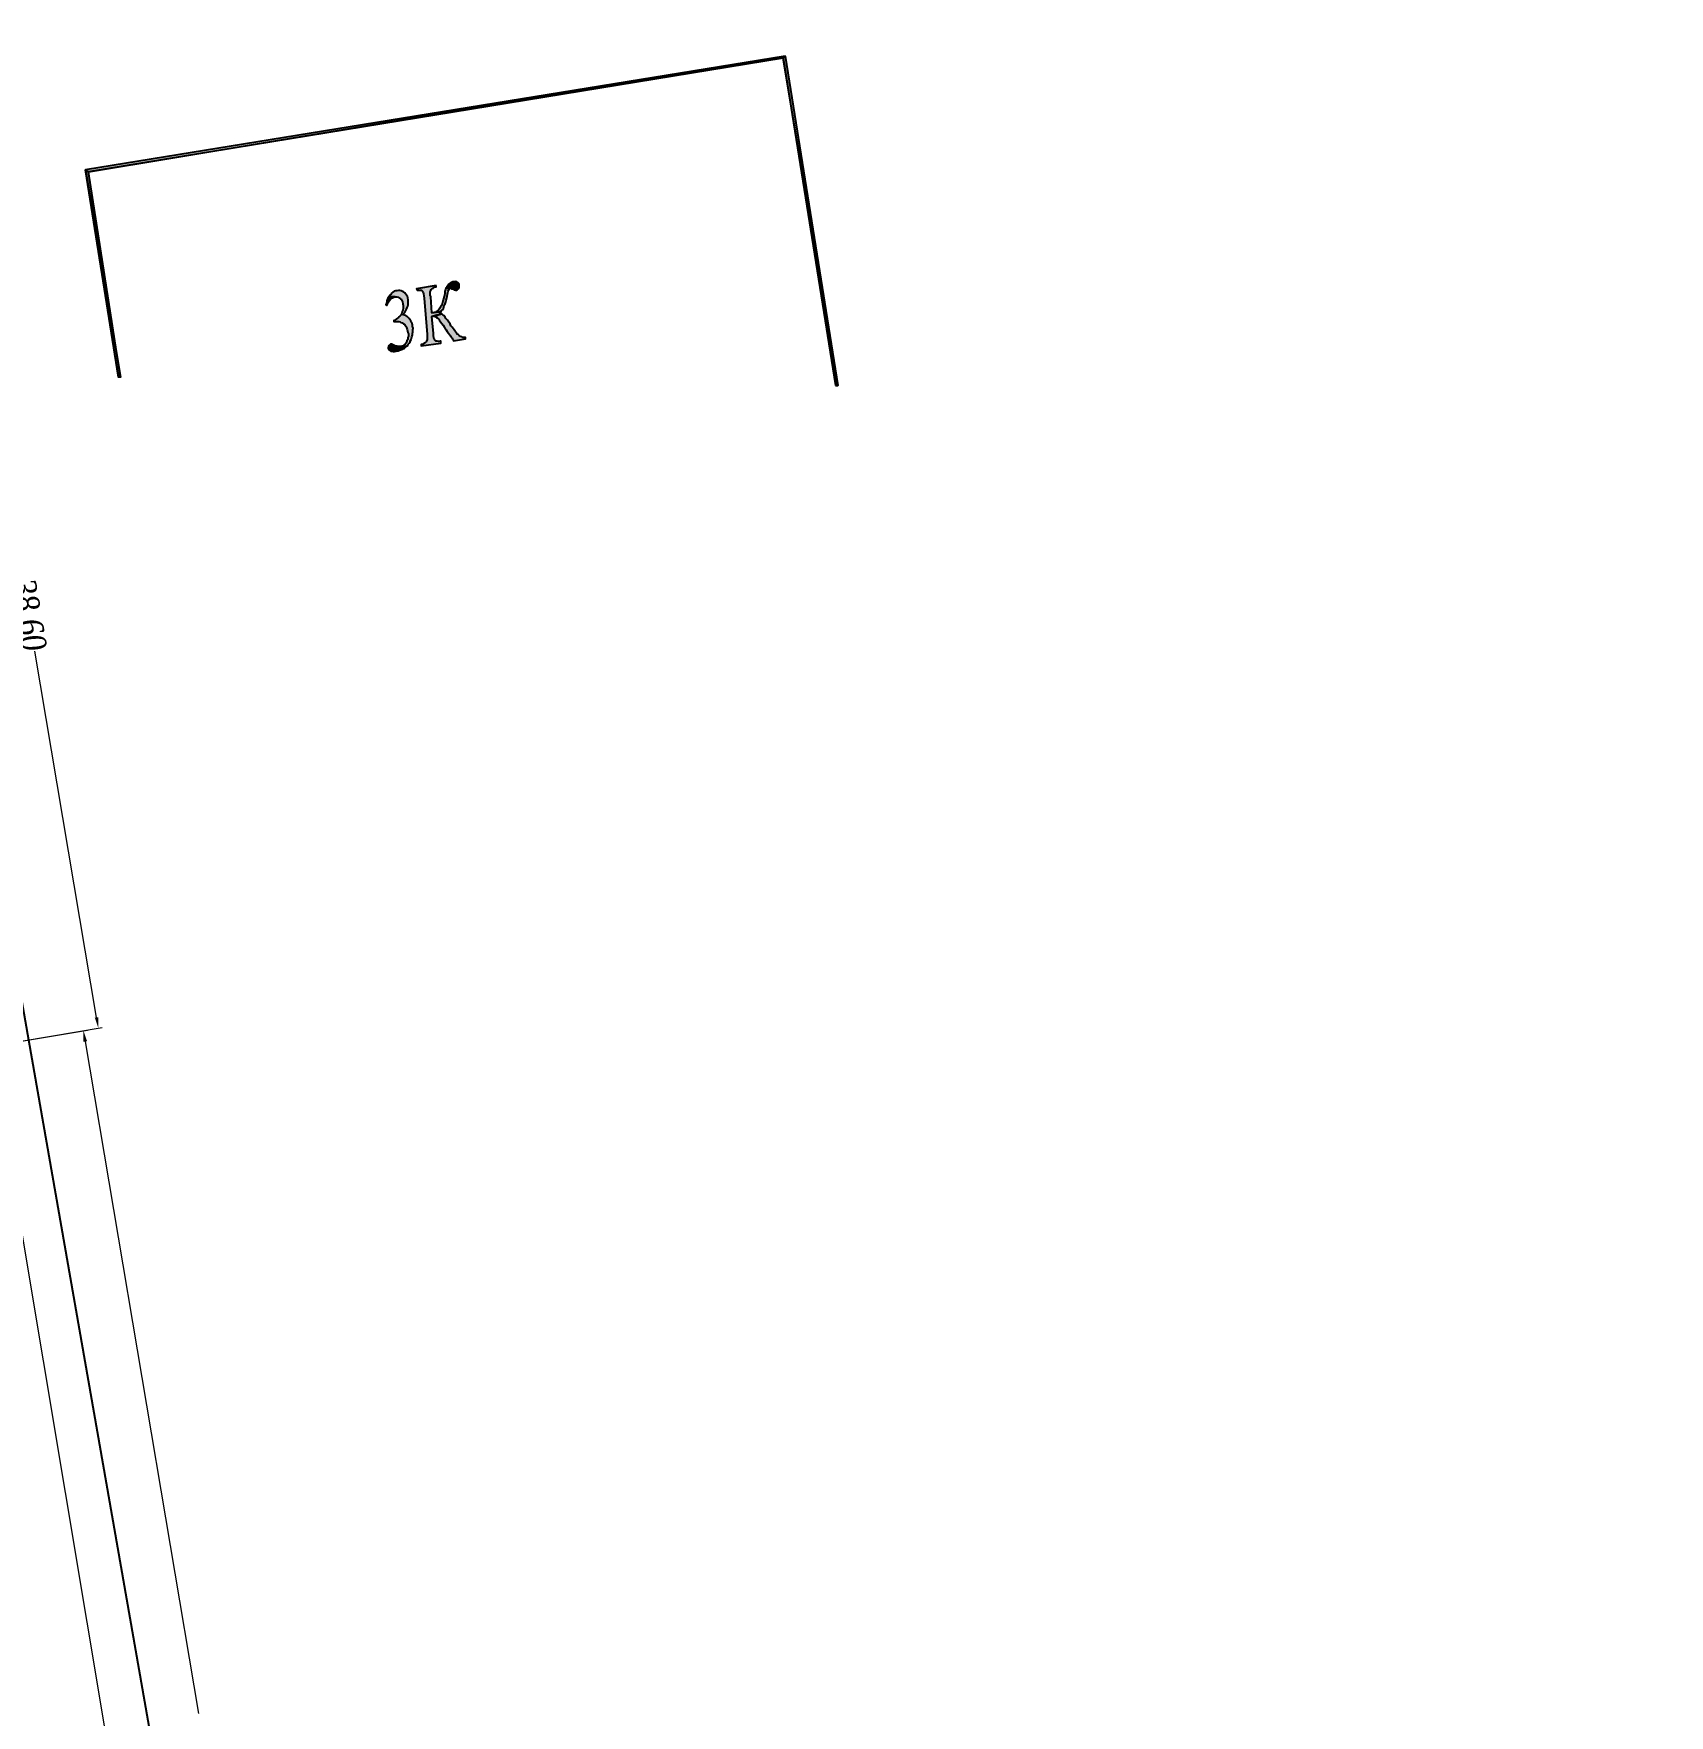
# Model space of a CAD drawing. Extents: x 2474 to 3317, y 1800 to 4862.
# Drawn here: x 2784 to 2859.3, y 3887.4 to 3964.7 of the extents above; entities that cross this region are included whole.
import ezdxf

# ---------------------------------------------------------------- set-up
doc = ezdxf.new("R2010")
doc.units = 0
doc.header["$MEASUREMENT"] = 0
for name, color, linetype in [('at_Entity', 7, 'Continuous'), ('at_Solid', 7, 'Continuous'), ('DLXSCENE', 7, 'Continuous')]:
    doc.layers.add(name, color=color, linetype=linetype)
doc.layers.add('ситуация', color=7, linetype='Continuous', lineweight=15)
doc.styles.add('стиль2', font='times.ttf', dxfattribs={"width": 0.85, "oblique": 5, "height": 1.15})

# ---------------------------------------------------------------- blocks, each defined once
blk = doc.blocks.new('*U218')
blk.add_line((2859.281, 3488.504), (2774.768, 3969.761))

msp = doc.modelspace()

# ---------------------------------------------------------------- hatches: boundary and pattern name
at = {"layer": 'at_Solid'}
for points in [[(2786.403, 3958.459), (2786.528, 3958.373), (2818.592, 3963.693)], [(2786.403, 3958.459), (2786.528, 3958.373), (2818.592, 3963.693)], [(2786.528, 3958.373), (2818.592, 3963.693), (2818.507, 3963.589)], [(2786.528, 3958.373), (2818.592, 3963.693), (2818.507, 3963.589)], [(2821.02, 3948.535), (2818.507, 3963.589), (2818.592, 3963.693)], [(2821.02, 3948.535), (2818.507, 3963.589), (2818.592, 3963.693)], [(2820.915, 3948.537), (2821.02, 3948.535), (2818.507, 3963.589)], [(2820.915, 3948.537), (2821.02, 3948.535), (2818.507, 3963.589)], [(2786.528, 3958.373), (2786.403, 3958.459), (2788.014, 3948.921)], [(2786.403, 3958.459), (2788.014, 3948.921), (2787.909, 3948.922)], [(2786.528, 3958.373), (2786.403, 3958.459), (2788.014, 3948.921)], [(2786.403, 3958.459), (2788.014, 3948.921), (2787.909, 3948.922)], [(2803.342, 3953.302), (2803.3, 3953.302), (2803.236, 3953.282), (2803.173, 3953.241), (2803.13, 3953.199), (2803.109, 3953.199), (2803.067, 3953.137), (2803.024, 3953.095), (2803.002, 3953.032), (2802.981, 3953.012), (2803.191, 3953.009), (2803.233, 3952.988), (2803.317, 3952.966), (2803.358, 3952.944), (2803.421, 3952.922), (2803.463, 3952.922), (2803.506, 3952.943), (2803.569, 3953.005), (2803.591, 3953.068), (2803.592, 3953.131), (2803.592, 3953.194), (2803.572, 3953.236), (2803.53, 3953.278), (2803.489, 3953.3), (2803.426, 3953.322)], [(2800.35, 3952.622), (2800.307, 3952.56), (2800.285, 3952.497), (2800.263, 3952.413), (2800.241, 3952.329), (2800.219, 3952.245), (2800.261, 3952.224), (2800.282, 3952.245), (2800.304, 3952.329), (2800.347, 3952.391), (2800.39, 3952.454), (2800.433, 3952.516), (2800.475, 3952.558), (2800.517, 3952.578), (2800.581, 3952.598), (2800.644, 3952.619)], [(2800.731, 3952.891), (2800.668, 3952.892), (2800.605, 3952.871), (2800.541, 3952.83), (2800.499, 3952.789), (2800.456, 3952.747), (2800.414, 3952.705), (2800.393, 3952.685), (2800.35, 3952.622), (2800.644, 3952.619), (2800.665, 3952.618), (2800.728, 3952.618), (2800.791, 3952.596), (2800.833, 3952.575), (2800.895, 3952.532), (2800.916, 3952.511), (2800.957, 3952.447), (2800.977, 3952.384), (2800.998, 3952.299), (2801.018, 3952.215), (2801.017, 3952.173), (2801.016, 3952.089), (2800.994, 3952.005), (2800.972, 3951.943), (2800.972, 3951.921), (2800.95, 3951.859), (2800.929, 3951.796), (2800.865, 3951.734), (2800.822, 3951.692), (2800.801, 3951.671), (2800.759, 3951.63), (2800.695, 3951.589), (2800.653, 3951.547), (2800.589, 3951.527), (2800.589, 3951.485), (2800.631, 3951.484), (2800.694, 3951.483), (2800.757, 3951.483), (2800.82, 3951.482), (2800.883, 3951.46), (2800.903, 3951.439), (2800.966, 3951.417), (2801.029, 3951.375), (2801.071, 3951.353), (2801.091, 3951.332), (2801.133, 3951.268), (2801.174, 3951.205), (2801.194, 3951.12), (2801.214, 3951.057), (2801.234, 3950.973), (2801.254, 3950.91), (2801.254, 3950.889), (2801.253, 3950.805), (2801.231, 3950.742), (2801.23, 3950.658), (2801.188, 3950.595), (2801.166, 3950.511), (2801.123, 3950.449), (2801.059, 3950.408), (2801.017, 3950.366), (2800.954, 3950.346), (2800.89, 3950.326), (2801.164, 3950.343), (2801.227, 3950.385), (2801.249, 3950.447), (2801.292, 3950.489), (2801.334, 3950.551), (2801.335, 3950.572), (2801.378, 3950.656), (2801.399, 3950.719), (2801.421, 3950.782), (2801.443, 3950.865), (2801.444, 3950.928), (2801.466, 3951.012), (2801.467, 3951.096), (2801.468, 3951.18), (2801.447, 3951.223), (2801.448, 3951.307), (2801.428, 3951.391), (2801.387, 3951.454), (2801.367, 3951.518), (2801.325, 3951.581), (2801.284, 3951.624), (2801.242, 3951.666), (2801.201, 3951.709), (2801.138, 3951.751), (2801.075, 3951.773), (2801.013, 3951.795), (2801.034, 3951.837), (2801.098, 3951.899), (2801.141, 3951.983), (2801.163, 3952.045), (2801.206, 3952.129), (2801.227, 3952.192), (2801.249, 3952.254), (2801.25, 3952.317), (2801.251, 3952.381), (2801.251, 3952.444), (2801.252, 3952.486), (2801.232, 3952.57), (2801.212, 3952.633), (2801.17, 3952.697), (2801.129, 3952.76), (2801.087, 3952.803), (2801.025, 3952.845), (2800.983, 3952.867), (2800.92, 3952.889), (2800.858, 3952.91), (2800.795, 3952.911)], [(2802.541, 3953.143), (2801.636, 3952.985), (2801.656, 3952.922), (2801.866, 3952.92), (2801.908, 3952.877), (2801.928, 3952.835), (2801.948, 3952.751), (2801.968, 3952.666), (2801.988, 3952.561), (2802.116, 3950.879), (2802.115, 3950.837), (2802.114, 3950.731), (2802.113, 3950.647), (2802.091, 3950.585), (2802.07, 3950.543), (2802.027, 3950.501), (2801.985, 3950.481), (2801.921, 3950.44), (2801.837, 3950.42), (2801.836, 3950.356), (2802.741, 3950.493), (2802.742, 3950.577), (2802.721, 3950.577), (2802.637, 3950.557), (2802.574, 3950.579), (2802.511, 3950.58), (2802.491, 3950.601), (2802.47, 3950.622), (2802.449, 3950.665), (2802.429, 3950.728), (2802.409, 3950.833), (2802.41, 3950.938), (2802.336, 3951.716), (2802.799, 3951.837), (2802.757, 3951.859), (2802.716, 3951.88), (2802.695, 3951.88), (2802.716, 3951.901), (2802.758, 3951.943), (2802.337, 3951.885), (2802.283, 3952.621), (2802.263, 3952.663), (2802.264, 3952.768), (2802.265, 3952.852), (2802.286, 3952.915), (2802.308, 3952.957), (2802.35, 3952.998), (2802.393, 3953.019), (2802.456, 3953.06), (2802.541, 3953.08)], [(2802.981, 3953.012), (2802.959, 3952.949), (2802.937, 3952.865), (2802.936, 3952.781), (2802.914, 3952.676), (2802.892, 3952.592), (2802.87, 3952.509), (2802.848, 3952.425), (2802.826, 3952.362), (2802.805, 3952.299), (2802.804, 3952.278), (2802.783, 3952.216), (2802.74, 3952.153), (2802.697, 3952.09), (2802.654, 3952.028), (2802.612, 3951.986), (2802.569, 3951.945), (2802.527, 3951.924), (2802.485, 3951.904), (2802.422, 3951.884), (2802.337, 3951.885), (2802.758, 3951.943), (2802.78, 3951.984), (2802.822, 3952.026), (2802.865, 3952.088), (2802.887, 3952.151), (2802.909, 3952.235), (2802.952, 3952.298), (2802.974, 3952.381), (2802.996, 3952.465), (2803.018, 3952.57), (2803.04, 3952.633), (2803.062, 3952.738), (2803.063, 3952.822), (2803.085, 3952.884), (2803.106, 3952.926), (2803.128, 3952.968), (2803.191, 3953.009)], [(2802.799, 3951.837), (2802.336, 3951.716), (2802.357, 3951.716), (2802.42, 3951.736), (2802.483, 3951.715), (2802.524, 3951.693), (2802.545, 3951.693), (2802.566, 3951.651), (2802.608, 3951.629), (2802.649, 3951.587), (2802.69, 3951.523), (2802.732, 3951.46), (2802.794, 3951.396), (2802.856, 3951.311), (2802.918, 3951.205), (2802.939, 3951.184), (2803.001, 3951.099), (2803.042, 3951.015), (2803.104, 3950.951), (2803.145, 3950.888), (2803.187, 3950.824), (2803.228, 3950.76), (2803.269, 3950.718), (2803.29, 3950.676), (2803.31, 3950.633), (2803.331, 3950.591), (2803.878, 3950.69), (2803.879, 3950.753), (2803.816, 3950.754), (2803.753, 3950.754), (2803.711, 3950.776), (2803.649, 3950.798), (2803.586, 3950.84), (2803.544, 3950.883), (2803.503, 3950.904), (2803.482, 3950.947), (2803.441, 3950.989), (2803.399, 3951.053), (2803.358, 3951.095), (2803.317, 3951.159), (2803.275, 3951.222), (2803.213, 3951.286), (2803.172, 3951.37), (2803.11, 3951.455), (2803.048, 3951.54), (2802.986, 3951.625), (2802.945, 3951.688), (2802.882, 3951.752), (2802.841, 3951.795)], [(2800.429, 3950.436), (2800.408, 3950.415), (2800.366, 3950.374), (2800.344, 3950.332), (2800.322, 3950.269), (2800.322, 3950.248), (2800.363, 3950.185), (2800.405, 3950.142), (2800.447, 3950.121), (2800.489, 3950.12), (2800.552, 3950.098), (2800.615, 3950.098), (2800.699, 3950.118), (2800.783, 3950.138), (2800.846, 3950.158), (2800.91, 3950.178), (2800.973, 3950.198), (2801.015, 3950.219), (2801.079, 3950.26), (2801.121, 3950.302), (2801.164, 3950.343), (2800.89, 3950.326), (2800.827, 3950.326), (2800.785, 3950.327), (2800.764, 3950.327), (2800.723, 3950.348), (2800.639, 3950.37), (2800.555, 3950.413), (2800.513, 3950.435), (2800.492, 3950.435)]]:
    msp.add_hatch(color=256, dxfattribs=at).paths.add_polyline_path(points)

# ---------------------------------------------------------------- linework, layer by layer
at = {"layer": 'at_Entity', "color": 7}
for points in [[(2786.403, 3958.459), (2786.528, 3958.373), (2818.592, 3963.693), (2786.403, 3958.459)], [(2786.403, 3958.459), (2786.528, 3958.373), (2818.592, 3963.693), (2786.403, 3958.459)], [(2786.528, 3958.373), (2818.592, 3963.693), (2818.507, 3963.589), (2786.528, 3958.373)], [(2786.528, 3958.373), (2818.592, 3963.693), (2818.507, 3963.589), (2786.528, 3958.373)], [(2821.02, 3948.535), (2818.507, 3963.589), (2818.592, 3963.693), (2821.02, 3948.535)], [(2821.02, 3948.535), (2818.507, 3963.589), (2818.592, 3963.693), (2821.02, 3948.535)], [(2820.915, 3948.537), (2821.02, 3948.535), (2818.507, 3963.589), (2820.915, 3948.537)], [(2820.915, 3948.537), (2821.02, 3948.535), (2818.507, 3963.589), (2820.915, 3948.537)], [(2786.528, 3958.373), (2786.403, 3958.459), (2788.014, 3948.921), (2786.528, 3958.373)], [(2786.403, 3958.459), (2788.014, 3948.921), (2787.909, 3948.922), (2786.403, 3958.459)], [(2786.528, 3958.373), (2786.403, 3958.459), (2788.014, 3948.921), (2786.528, 3958.373)], [(2786.403, 3958.459), (2788.014, 3948.921), (2787.909, 3948.922), (2786.403, 3958.459)]]:
    msp.add_lwpolyline(points, dxfattribs=at)
at = {"layer": 'at_Entity', "color": 0}
for points in [[(2803.342, 3953.302), (2803.3, 3953.302), (2803.236, 3953.282), (2803.173, 3953.241), (2803.13, 3953.199), (2803.109, 3953.199), (2803.067, 3953.137), (2803.024, 3953.095), (2803.002, 3953.032), (2802.981, 3953.012), (2803.191, 3953.009), (2803.191, 3953.009), (2803.233, 3952.988), (2803.317, 3952.966), (2803.358, 3952.944), (2803.421, 3952.922), (2803.463, 3952.922), (2803.506, 3952.943), (2803.569, 3953.005), (2803.591, 3953.068), (2803.592, 3953.131), (2803.592, 3953.194), (2803.572, 3953.236), (2803.53, 3953.278), (2803.489, 3953.3), (2803.426, 3953.322), (2803.342, 3953.302)], [(2800.35, 3952.622), (2800.307, 3952.56), (2800.285, 3952.497), (2800.263, 3952.413), (2800.241, 3952.329), (2800.219, 3952.245), (2800.261, 3952.224), (2800.282, 3952.245), (2800.304, 3952.329), (2800.347, 3952.391), (2800.39, 3952.454), (2800.433, 3952.516), (2800.475, 3952.558), (2800.517, 3952.578), (2800.581, 3952.598), (2800.644, 3952.619), (2800.35, 3952.622)], [(2800.731, 3952.891), (2800.668, 3952.892), (2800.605, 3952.871), (2800.541, 3952.83), (2800.499, 3952.789), (2800.456, 3952.747), (2800.414, 3952.705), (2800.393, 3952.685), (2800.35, 3952.622), (2800.644, 3952.619), (2800.665, 3952.618), (2800.728, 3952.618), (2800.791, 3952.596), (2800.833, 3952.575), (2800.895, 3952.532), (2800.916, 3952.511), (2800.957, 3952.447), (2800.977, 3952.384), (2800.998, 3952.299), (2801.018, 3952.215), (2801.017, 3952.173), (2801.016, 3952.089), (2800.994, 3952.005), (2800.972, 3951.943), (2800.972, 3951.921), (2800.95, 3951.859), (2800.929, 3951.796), (2800.865, 3951.734), (2800.822, 3951.692), (2800.801, 3951.671), (2800.759, 3951.63), (2800.695, 3951.589), (2800.653, 3951.547), (2800.589, 3951.527), (2800.589, 3951.485), (2800.631, 3951.484), (2800.694, 3951.483), (2800.757, 3951.483), (2800.82, 3951.482), (2800.883, 3951.46), (2800.903, 3951.439), (2800.966, 3951.417), (2801.029, 3951.375), (2801.071, 3951.353), (2801.091, 3951.332), (2801.133, 3951.268), (2801.174, 3951.205), (2801.194, 3951.12), (2801.214, 3951.057), (2801.234, 3950.973), (2801.254, 3950.91), (2801.254, 3950.889), (2801.253, 3950.805), (2801.231, 3950.742), (2801.23, 3950.658), (2801.188, 3950.595), (2801.166, 3950.511), (2801.166, 3950.511), (2801.123, 3950.449), (2801.059, 3950.408), (2801.017, 3950.366), (2800.954, 3950.346), (2800.89, 3950.326), (2801.164, 3950.343), (2801.227, 3950.385), (2801.249, 3950.447), (2801.292, 3950.489), (2801.334, 3950.551), (2801.335, 3950.572), (2801.378, 3950.656), (2801.399, 3950.719), (2801.421, 3950.782), (2801.443, 3950.865), (2801.444, 3950.928), (2801.466, 3951.012), (2801.467, 3951.096), (2801.468, 3951.18), (2801.447, 3951.223), (2801.448, 3951.307), (2801.428, 3951.391), (2801.387, 3951.454), (2801.367, 3951.518), (2801.325, 3951.581), (2801.284, 3951.624), (2801.242, 3951.666), (2801.201, 3951.709), (2801.138, 3951.751), (2801.075, 3951.773), (2801.013, 3951.795), (2801.034, 3951.837), (2801.098, 3951.899), (2801.141, 3951.983), (2801.163, 3952.045), (2801.206, 3952.129), (2801.227, 3952.192), (2801.249, 3952.254), (2801.25, 3952.317), (2801.251, 3952.381), (2801.251, 3952.444), (2801.252, 3952.486), (2801.232, 3952.57), (2801.212, 3952.633), (2801.17, 3952.697), (2801.129, 3952.76), (2801.129, 3952.76), (2801.087, 3952.803), (2801.025, 3952.845), (2800.983, 3952.867), (2800.92, 3952.889), (2800.858, 3952.91), (2800.795, 3952.911), (2800.731, 3952.891)], [(2802.541, 3953.143), (2801.636, 3952.985), (2801.656, 3952.922), (2801.866, 3952.92), (2801.908, 3952.877), (2801.908, 3952.877), (2801.928, 3952.835), (2801.948, 3952.751), (2801.968, 3952.666), (2801.988, 3952.561), (2802.116, 3950.879), (2802.115, 3950.837), (2802.114, 3950.731), (2802.113, 3950.647), (2802.091, 3950.585), (2802.07, 3950.543), (2802.07, 3950.543), (2802.027, 3950.501), (2801.985, 3950.481), (2801.921, 3950.44), (2801.837, 3950.42), (2801.836, 3950.356), (2802.741, 3950.493), (2802.742, 3950.577), (2802.721, 3950.577), (2802.637, 3950.557), (2802.574, 3950.579), (2802.511, 3950.58), (2802.491, 3950.601), (2802.47, 3950.622), (2802.449, 3950.665), (2802.429, 3950.728), (2802.409, 3950.833), (2802.41, 3950.938), (2802.336, 3951.716), (2802.799, 3951.837), (2802.757, 3951.859), (2802.716, 3951.88), (2802.695, 3951.88), (2802.716, 3951.901), (2802.758, 3951.943), (2802.337, 3951.885), (2802.283, 3952.621), (2802.263, 3952.663), (2802.264, 3952.768), (2802.265, 3952.852), (2802.286, 3952.915), (2802.308, 3952.957), (2802.308, 3952.957), (2802.35, 3952.998), (2802.393, 3953.019), (2802.456, 3953.06), (2802.541, 3953.08), (2802.541, 3953.143)], [(2802.981, 3953.012), (2802.959, 3952.949), (2802.937, 3952.865), (2802.936, 3952.781), (2802.914, 3952.676), (2802.892, 3952.592), (2802.87, 3952.509), (2802.848, 3952.425), (2802.826, 3952.362), (2802.805, 3952.299), (2802.804, 3952.278), (2802.783, 3952.216), (2802.74, 3952.153), (2802.697, 3952.09), (2802.654, 3952.028), (2802.612, 3951.986), (2802.569, 3951.945), (2802.527, 3951.924), (2802.485, 3951.904), (2802.422, 3951.884), (2802.337, 3951.885), (2802.758, 3951.943), (2802.78, 3951.984), (2802.822, 3952.026), (2802.865, 3952.088), (2802.887, 3952.151), (2802.909, 3952.235), (2802.952, 3952.298), (2802.974, 3952.381), (2802.996, 3952.465), (2803.018, 3952.57), (2803.04, 3952.633), (2803.062, 3952.738), (2803.063, 3952.822), (2803.085, 3952.884), (2803.106, 3952.926), (2803.128, 3952.968), (2803.191, 3953.009), (2802.981, 3953.012)], [(2802.799, 3951.837), (2802.336, 3951.716), (2802.357, 3951.716), (2802.42, 3951.736), (2802.483, 3951.715), (2802.524, 3951.693), (2802.545, 3951.693), (2802.566, 3951.651), (2802.608, 3951.629), (2802.649, 3951.587), (2802.69, 3951.523), (2802.732, 3951.46), (2802.794, 3951.396), (2802.856, 3951.311), (2802.918, 3951.205), (2802.939, 3951.184), (2803.001, 3951.099), (2803.042, 3951.015), (2803.104, 3950.951), (2803.145, 3950.888), (2803.187, 3950.824), (2803.228, 3950.76), (2803.269, 3950.718), (2803.29, 3950.676), (2803.31, 3950.633), (2803.331, 3950.591), (2803.878, 3950.69), (2803.879, 3950.753), (2803.816, 3950.754), (2803.753, 3950.754), (2803.711, 3950.776), (2803.649, 3950.798), (2803.586, 3950.84), (2803.544, 3950.883), (2803.544, 3950.883), (2803.503, 3950.904), (2803.482, 3950.947), (2803.441, 3950.989), (2803.399, 3951.053), (2803.358, 3951.095), (2803.317, 3951.159), (2803.275, 3951.222), (2803.213, 3951.286), (2803.172, 3951.37), (2803.11, 3951.455), (2803.11, 3951.455), (2803.048, 3951.54), (2802.986, 3951.625), (2802.945, 3951.688), (2802.882, 3951.752), (2802.841, 3951.795), (2802.799, 3951.837)], [(2800.429, 3950.436), (2800.408, 3950.415), (2800.366, 3950.374), (2800.344, 3950.332), (2800.322, 3950.269), (2800.322, 3950.248), (2800.363, 3950.185), (2800.405, 3950.142), (2800.447, 3950.121), (2800.489, 3950.12), (2800.552, 3950.098), (2800.615, 3950.098), (2800.699, 3950.118), (2800.783, 3950.138), (2800.846, 3950.158), (2800.91, 3950.178), (2800.973, 3950.198), (2801.015, 3950.219), (2801.079, 3950.26), (2801.121, 3950.302), (2801.164, 3950.343), (2800.89, 3950.326), (2800.827, 3950.326), (2800.785, 3950.327), (2800.764, 3950.327), (2800.723, 3950.348), (2800.639, 3950.37), (2800.639, 3950.37), (2800.555, 3950.413), (2800.513, 3950.435), (2800.492, 3950.435), (2800.429, 3950.436)]]:
    msp.add_lwpolyline(points, dxfattribs=at)
at = {"layer": 'ситуация'}
for p, q in [((2786.908, 3919.467), (2784.065, 3936.319)), ((2770.337, 3916.165), (2787.168, 3919.004)), ((2770.337, 3916.165), (2786.482, 3918.886)), ((2786.387, 3918.363), (2791.599, 3887.441)), ((2788.608, 3878.865), (2782.473, 3915.594))]:
    msp.add_line(p, q, dxfattribs=at)
for points in [[(2786.99, 3919.481), (2786.825, 3919.454), (2786.991, 3918.974)], [(2786.469, 3918.377), (2786.305, 3918.349), (2786.304, 3918.856)]]:
    msp.add_solid(points, dxfattribs=at)

# ---------------------------------------------------------------- block references
at = {"layer": 'DLXSCENE'}
msp.add_blockref('*U218', (0, 0), dxfattribs=at)

# ---------------------------------------------------------------- texts
at = {"layer": 'ситуация', "style": 'стиль2', "oblique": 5, "width": 0.85}
msp.add_text('38.60', height=1.15, rotation=279.57503, dxfattribs=at).set_placement((2782.946, 3939.565))

doc.saveas('drawing.dxf')
